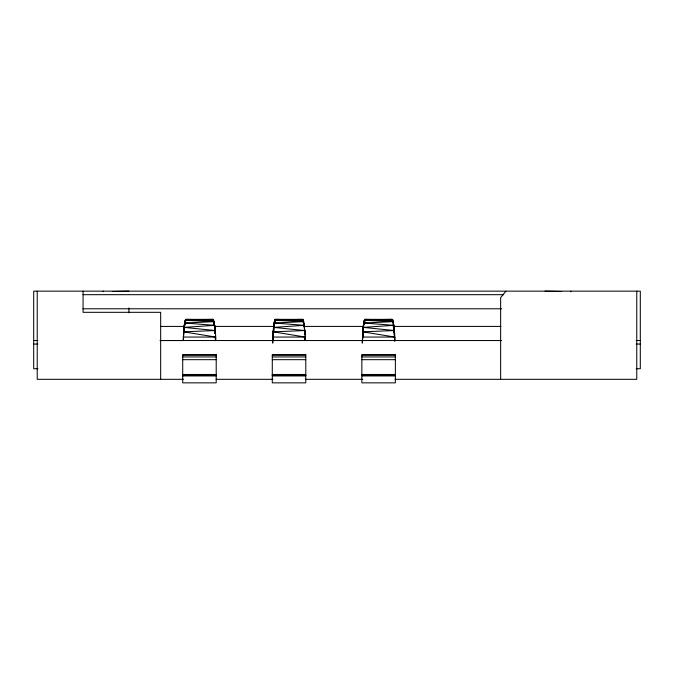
<?xml version="1.0" encoding="UTF-8"?>
<svg xmlns="http://www.w3.org/2000/svg" width="674" height="674" viewBox="0 0 674 674"><rect width="100%" height="100%" fill="white"/><g stroke="black" fill="none" stroke-linecap="round" stroke-linejoin="round"><path stroke-width="1.01" d="M215.276 336.368C215.41 347.194 217.028 336.099 213.388 319.577L185.527 319.577L184.263 325.104L183.336 340.538L160.496 340.53M304.859 336.368C304.985 347.194 306.611 336.099 302.963 319.577L275.11 319.577C272.877 321.085 271.984 363.909 273.324 330.386M394.467 335.054L393.835 325.323L392.234 319.366L364.996 319.366L364.348 320.285L362.797 331.835L394.737 337.051C394.18 348.424 396.245 334.624 392.546 319.577L364.685 319.577C362.452 321.094 361.559 363.909 362.898 330.386M183.724 332.223L184.263 325.104M273.711 331.069L273.838 325.104L274.015 327.117M363.286 331.069L363.421 325.104L363.589 327.117M184.735 325.289L184.87 321.439L185.013 324.337M273.299 334.371L272.919 340.538C273.61 333.596 272.49 325.828 275.422 319.366L302.651 319.366L304.26 325.323L304.825 334.422M274.343 324.329L274.444 321.439L274.588 324.337M362.957 332.375L362.494 340.538L362.797 331.835L394.341 330.538L394.341 335.475M363.926 324.329L364.027 321.439L364.171 324.337M213.313 321.532L213.388 319.577L185.527 319.577L185.434 321.49M183.8 332.375L184.566 322.998L185.839 319.366L213.077 319.366L214.677 325.323L215.225 333.453M273.425 331.372L273.585 327.379L304.26 325.323L304.665 334.582M363.042 330.378L363.168 327.379L393.835 325.323L363.724 322.998L363.278 330.841M275.009 321.49L275.11 319.577L302.963 319.577L303.047 321.456M364.592 321.49L364.685 319.577L392.546 319.577M184.069 331.827L184.339 326.915M184.457 324.961L184.566 322.998L214.096 321.641L214.222 325.475M273.703 330.841L274.141 322.998L303.671 321.641L303.797 325.475M213.97 323.478L214.096 321.641L185.182 320.285L184.845 325.306M274.487 324.304L274.765 320.285L303.174 319.948L303.207 322.003M364.07 324.304L364.348 320.285L392.748 319.948L392.79 322.003M213.439 321.793L213.591 319.948L185.839 319.366L186.294 319.805L213.077 319.366M303.022 321.793L303.174 319.948L275.422 319.366L275.868 319.805L302.651 319.366M392.605 321.793L392.748 319.948L364.996 319.366L364.836 321.313M362.983 334.582L362.797 336.368L362.797 331.835L362.494 340.538M393.608 326.974L393.81 325.104L393.835 326.974M214.627 331.06L214.905 332.804L215.183 330.538L184.01 327.379L183.336 337.051L215.579 337.051L215.579 340.538L215.351 337.404M304.479 332.804L304.766 330.538L273.585 327.379L273.585 330.993M272.919 340.538L273.214 331.835L305.162 337.051L305.154 340.538L305.002 338.449M394.56 337.851L394.737 337.051L362.494 337.051L362.839 335.905M273.256 335.905L272.911 337.051L305.162 337.051M214.972 333.529L215.175 330.386L215.259 333.183M304.892 335.054L304.749 330.386L304.656 334.464M505.93 291.151L500.639 297.63L500.639 379.319M102.979 291.707L103.526 291.151M214.905 332.804L214.677 325.323L184.01 327.379L184.01 331.903M363.724 322.998L393.254 321.641L364.348 320.285M215.183 330.538L183.64 331.835L183.336 340.538L183.64 331.835L215.579 337.051M304.766 330.538L273.214 331.835L273.214 336.368M112.314 291.505L128.919 291.151M392.234 319.366L365.451 319.805L364.996 319.366M185.182 320.285L213.591 319.948L213.633 322.003M82.978 294.681L503.714 294.681M82.978 308.785L501.616 308.785M160.446 326.418L184.617 326.418M215.099 326.418L273.947 326.418M304.421 326.418L363.269 326.418M393.751 326.418L500.942 326.418M33.7 340.53L37.887 340.53M159.999 340.53L501.574 340.53M636.113 340.53L640.3 340.53M33.7 344.052L37.837 344.052M636.163 344.052L640.3 344.052M182.705 355.223L216.211 355.223M272.288 355.223L305.785 355.223M361.862 355.223L395.368 355.223M182.705 356.95L216.211 356.95M272.288 356.95L305.785 356.95M361.862 356.95L395.368 356.95M182.705 359.672L216.211 359.672M272.288 359.672L305.785 359.672M361.862 359.672L395.368 359.672M37.887 368.737L33.7 368.737L33.7 291.151L640.3 291.151L640.3 368.737L636.163 368.737M182.705 374.466L216.211 374.466M272.288 374.466L305.785 374.466M361.862 374.466L395.368 374.466M182.705 375.182L216.211 375.182M272.288 375.182L305.785 375.182M361.862 375.182L395.368 375.182M182.705 375.637L216.211 375.637M272.288 375.637L305.785 375.637M361.862 375.637L395.368 375.637M182.705 375.797L216.211 375.797M272.288 375.797L305.785 375.797M361.862 375.797L395.368 375.797M183.438 379.319L37.23 379.319L37.23 291.151M216.068 379.319L272.911 379.319M305.541 379.319L362.755 379.319M395.006 379.319L636.77 379.319L636.77 291.151M545.081 291.151L561.686 291.505M274.765 320.285L303.671 321.641M274.141 322.998L304.26 325.323M214.677 325.323L184.566 322.998L184.566 325.104M394.341 330.538L363.168 327.379L363.168 330.993M570.474 291.151L571.021 291.707M394.619 338.752L394.737 340.538M213.388 319.577L213.464 321.456M393.279 322.602L393.414 326.435M215.343 335.989L215.394 337.851M393.953 329.064L394.063 332.804M364.685 319.577L364.744 321.54M275.11 319.577L275.161 321.54M185.527 319.577L185.586 321.54M393.279 324.219L393.355 327M303.629 321.439L303.755 326.073M214.046 321.439L214.172 326.073M214.652 325.104L214.753 331.667M394.332 330.386L394.349 335.399M304.749 330.386L304.766 334.397M215.175 330.386L215.183 333.394M160.665 379.319L160.665 312.315L83.07 312.315L83.07 291.151M128.919 307.908L128.919 312.77M216.211 354.634L182.705 354.634L182.705 382.849L216.211 382.849L216.211 354.634M305.785 354.634L272.288 354.634L272.288 382.849L305.785 382.849L305.785 354.634M395.368 354.634L361.862 354.634L361.862 382.849L395.368 382.849L395.368 354.634"/></g></svg>
